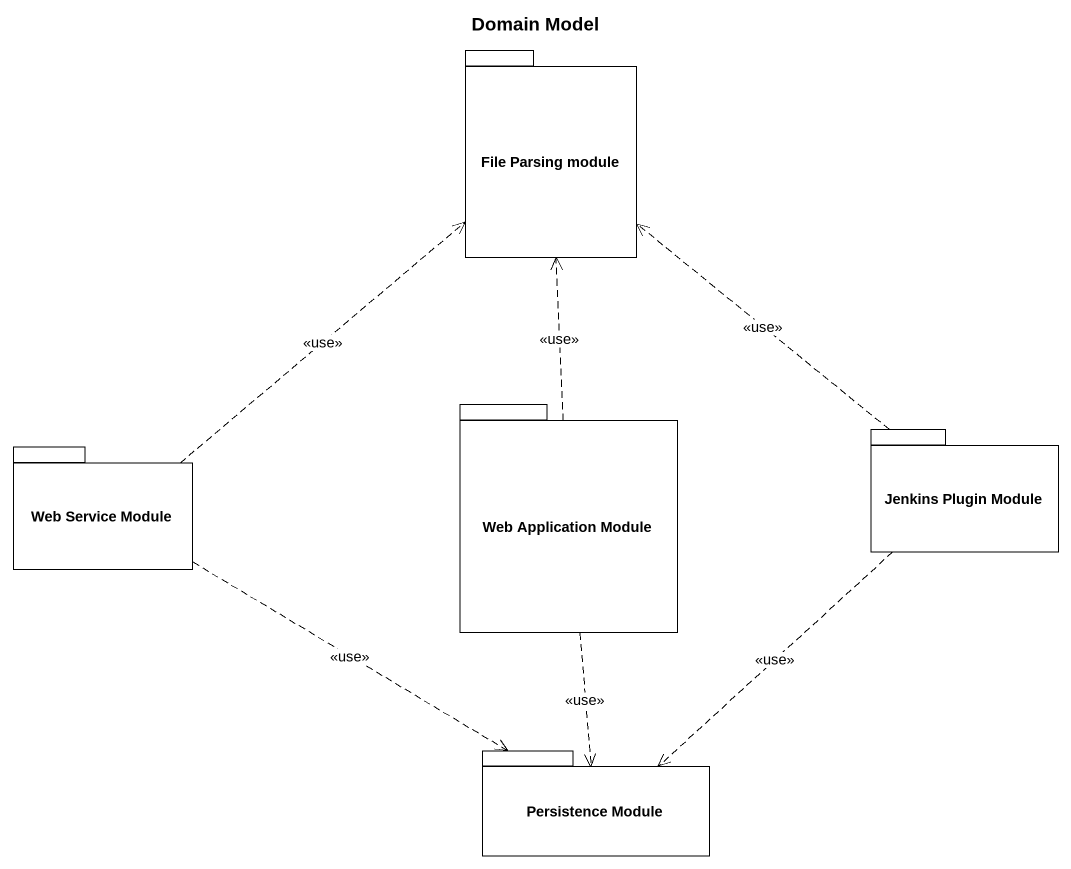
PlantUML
@startuml
title Domain Model
package "File Parsing module" as File_Parsing_module {
}
package "Web Application Module" as Web_Application_Module {
}
package "Web Service Module" as Web_Service_Module {
}
package "Jenkins Plugin Module" as Jenkins_Plugin_Module {
}
package "Persistence Module" as Persistence_Module {
}
Web_Application_Module .up.> File_Parsing_module : <<use>>
Web_Application_Module ..> Persistence_Module : <<use>>
Web_Service_Module .up.> File_Parsing_module : <<use>>
Web_Service_Module .right.> Persistence_Module : <<use>>
Jenkins_Plugin_Module .up.> File_Parsing_module : <<use>>
Jenkins_Plugin_Module ..> Persistence_Module : <<use>>
@enduml
